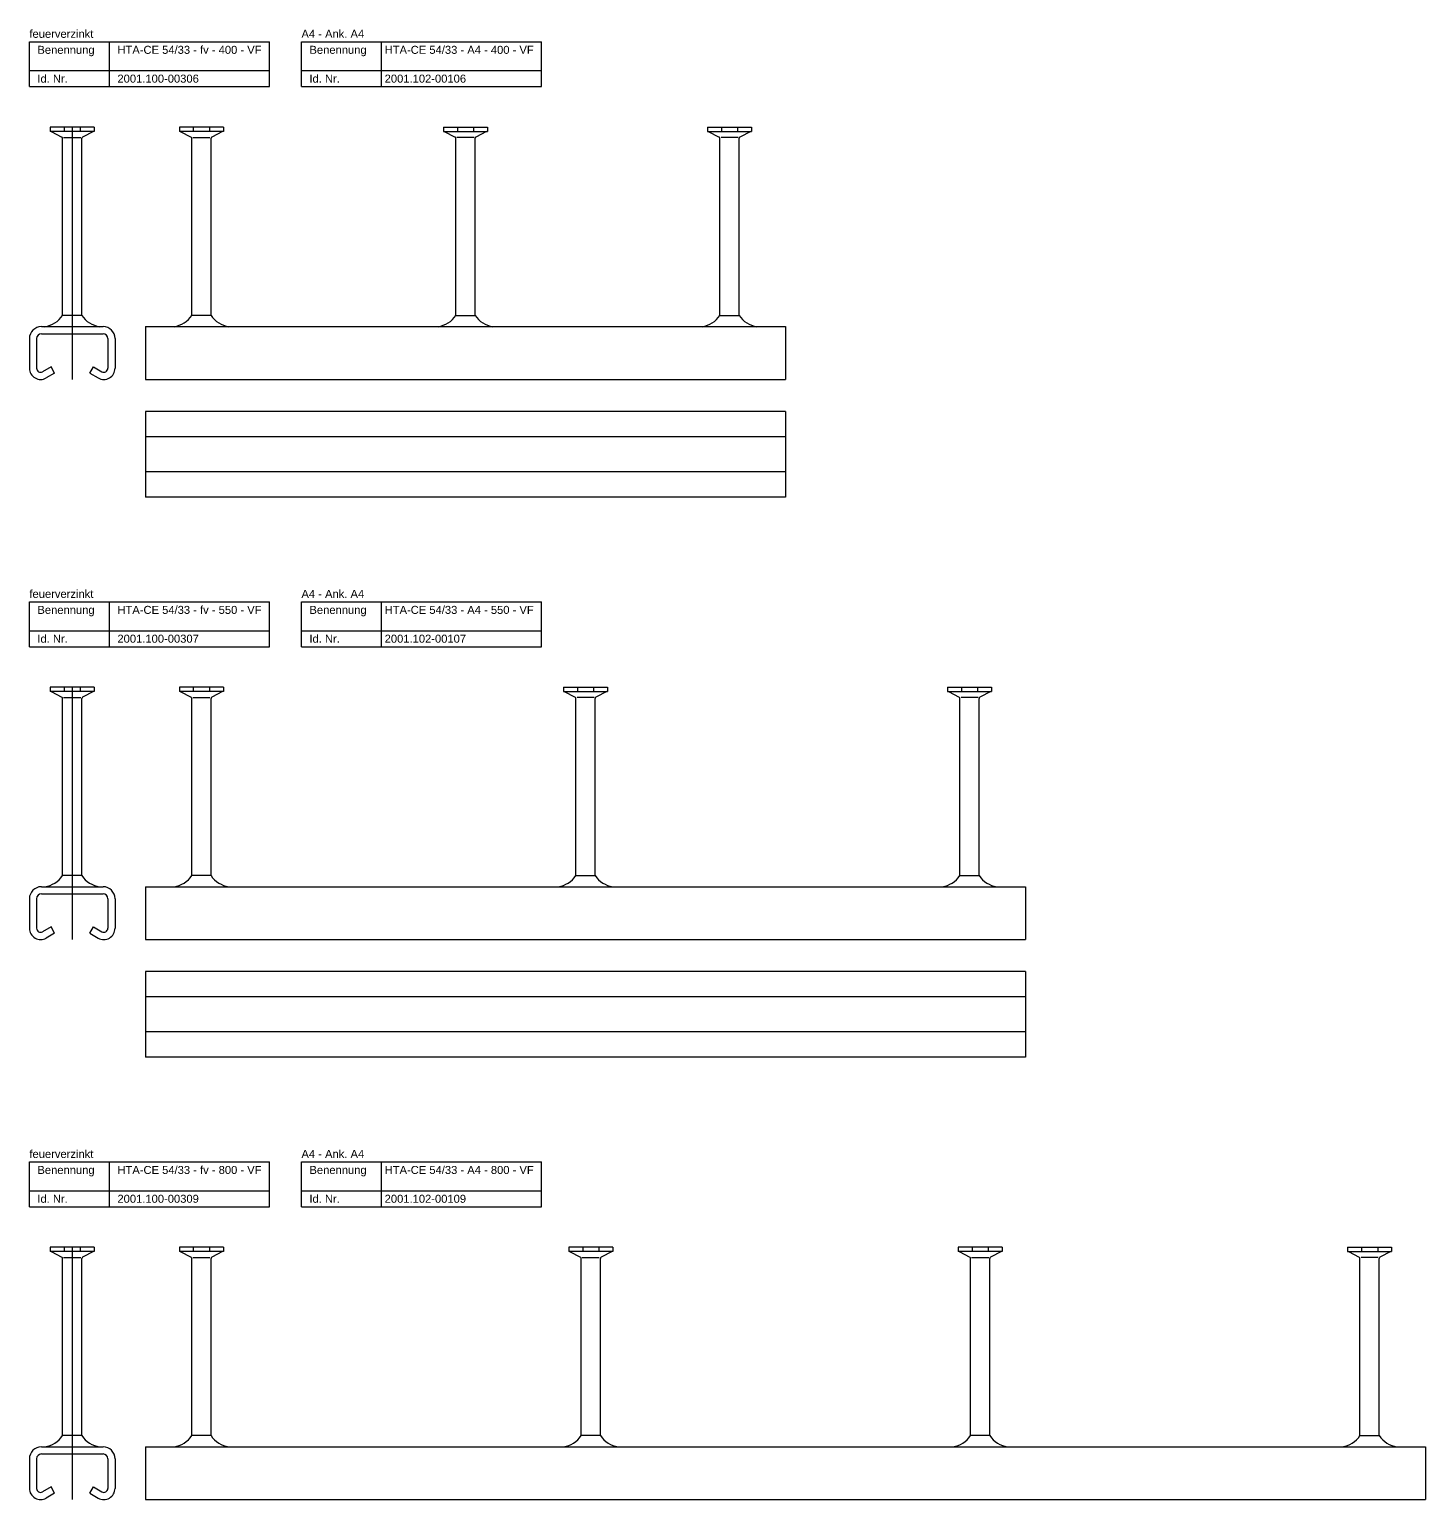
# Model space of a CAD drawing. Header units: inches. Extents: x 10 to 6153, y 9 to 3451.
# Drawn here: x 10 to 883, y 782 to 1701 of the extents above; entities that cross this region are included whole.
import ezdxf

# ---------------------------------------------------------------- set-up
doc = ezdxf.new("R2010")
doc.units = ezdxf.units.IN
doc.header["$MEASUREMENT"] = 0
doc.linetypes.add('MITTE2', pattern=[28.575, 19.05, -3.175, 3.175, -3.175])
doc.layers.add('Halfen', color=2, linetype='Continuous')
doc.styles.add('ARIAL50', font='arial.ttf', dxfattribs={"height": 5})

msp = doc.modelspace()

# ---------------------------------------------------------------- linework, layer by layer
at = {"layer": 'Halfen'}
for p, q in [((10.33, 1693.33), (160.33, 1693.33)), ((10.33, 1665.33), (10.33, 1693.33)), ((60.33, 1665.33), (60.33, 1693.33)), ((160.33, 1665.33), (160.33, 1693.33)), ((180.33, 1693.33), (330.33, 1693.33)), ((180.33, 1665.33), (180.33, 1693.33)), ((230.33, 1665.33), (230.33, 1693.33)), ((330.33, 1665.33), (330.33, 1693.33)), ((10.33, 1675.33), (160.33, 1675.33)), ((180.33, 1675.33), (330.33, 1675.33)), ((10.33, 1665.33), (160.33, 1665.33)), ((180.33, 1665.33), (330.33, 1665.33)), ((50.8, 1640.03), (23.35, 1640.03)), ((23.35, 1640.03), (23.35, 1637.33)), ((50.8, 1637.33), (23.35, 1637.33)), ((23.84, 1637.33), (30.65, 1633.75)), ((32, 1640.03), (32, 1637.33)), ((42.15, 1640.03), (42.15, 1637.33)), ((50.32, 1637.33), (43.51, 1633.75)), ((50.8, 1640.03), (50.8, 1637.33)), ((131.55, 1640.03), (104.1, 1640.03)), ((104.1, 1640.03), (104.1, 1637.33)), ((131.55, 1637.33), (104.1, 1637.33)), ((104.59, 1637.33), (111.4, 1633.75)), ((112.75, 1640.03), (112.75, 1637.33)), ((122.9, 1640.03), (122.9, 1637.33)), ((131.07, 1637.33), (124.26, 1633.75)), ((131.55, 1640.03), (131.55, 1637.33)), ((269.1, 1640.03), (296.55, 1640.03)), ((269.1, 1640.03), (269.1, 1637.33)), ((269.1, 1637.33), (296.55, 1637.33)), ((269.59, 1637.33), (276.4, 1633.75)), ((277.75, 1640.03), (277.75, 1637.33)), ((287.9, 1640.03), (287.9, 1637.33)), ((296.07, 1637.33), (289.26, 1633.75)), ((296.55, 1640.03), (296.55, 1637.33)), ((434.1, 1640.03), (461.55, 1640.03)), ((434.1, 1640.03), (434.1, 1637.33)), ((434.1, 1637.33), (461.55, 1637.33)), ((434.59, 1637.33), (441.4, 1633.75)), ((442.75, 1640.03), (442.75, 1637.33)), ((452.9, 1640.03), (452.9, 1637.33)), ((461.07, 1637.33), (454.26, 1633.75)), ((461.55, 1640.03), (461.55, 1637.33)), ((31.08, 1522.33), (31.08, 1633.05)), ((31.73, 1633.53), (42.37, 1633.53)), ((43.08, 1522.33), (43.08, 1633.05)), ((111.83, 1522.33), (111.83, 1633.05)), ((112.48, 1633.53), (123.12, 1633.53)), ((123.83, 1522.33), (123.83, 1633.05)), ((276.83, 1522.33), (276.83, 1633.05)), ((288.17, 1633.53), (277.53, 1633.53)), ((288.83, 1522.33), (288.83, 1633.05)), ((441.83, 1522.33), (441.83, 1633.05)), ((453.17, 1633.53), (442.53, 1633.53)), ((453.83, 1522.33), (453.83, 1633.05)), ((43.08, 1522.33), (31.08, 1522.33)), ((123.83, 1522.33), (111.83, 1522.33)), ((276.83, 1522.33), (288.83, 1522.33)), ((441.83, 1522.33), (453.83, 1522.33)), ((10.33, 1507.83), (10.33, 1489.33)), ((14.83, 1507.83), (14.83, 1489.33)), ((17.83, 1515.33), (56.33, 1515.33)), ((17.83, 1510.83), (56.33, 1510.83)), ((59.33, 1507.83), (59.33, 1489.33)), ((63.83, 1507.83), (63.83, 1489.33)), ((82.83, 1515.33), (482.83, 1515.33)), ((82.83, 1515.33), (82.83, 1482.33)), ((482.83, 1515.33), (482.83, 1482.33)), ((23.86, 1490.22), (18.58, 1487.17)), ((26.11, 1486.32), (23.86, 1490.22)), ((48.04, 1486.32), (50.29, 1490.22)), ((50.29, 1490.22), (55.58, 1487.17)), ((26.11, 1486.32), (20.83, 1483.27)), ((48.04, 1486.32), (53.33, 1483.27)), ((82.83, 1482.33), (482.83, 1482.33)), ((482.83, 1462.33), (82.83, 1462.33)), ((82.83, 1462.33), (82.83, 1408.83)), ((482.83, 1462.33), (482.83, 1408.83)), ((482.83, 1446.58), (82.83, 1446.58)), ((482.83, 1424.58), (82.83, 1424.58)), ((482.83, 1408.83), (82.83, 1408.83)), ((10.33, 1343.33), (160.33, 1343.33)), ((10.33, 1315.33), (10.33, 1343.33)), ((60.33, 1315.33), (60.33, 1343.33)), ((160.33, 1315.33), (160.33, 1343.33)), ((180.33, 1343.33), (330.33, 1343.33)), ((180.33, 1315.33), (180.33, 1343.33)), ((230.33, 1315.33), (230.33, 1343.33)), ((330.33, 1315.33), (330.33, 1343.33)), ((10.33, 1325.33), (160.33, 1325.33)), ((180.33, 1325.33), (330.33, 1325.33)), ((10.33, 1315.33), (160.33, 1315.33)), ((180.33, 1315.33), (330.33, 1315.33)), ((50.8, 1290.03), (23.35, 1290.03)), ((23.35, 1290.03), (23.35, 1287.33)), ((50.8, 1287.33), (23.35, 1287.33)), ((23.84, 1287.33), (30.65, 1283.75)), ((32, 1290.03), (32, 1287.33)), ((42.15, 1290.03), (42.15, 1287.33)), ((50.32, 1287.33), (43.51, 1283.75)), ((50.8, 1290.03), (50.8, 1287.33)), ((131.55, 1290.03), (104.1, 1290.03)), ((104.1, 1290.03), (104.1, 1287.33)), ((131.55, 1287.33), (104.1, 1287.33)), ((104.59, 1287.33), (111.4, 1283.75)), ((112.75, 1290.03), (112.75, 1287.33)), ((122.9, 1290.03), (122.9, 1287.33)), ((131.07, 1287.33), (124.26, 1283.75)), ((131.55, 1290.03), (131.55, 1287.33)), ((344.1, 1290.03), (371.55, 1290.03)), ((344.1, 1290.03), (344.1, 1287.33)), ((344.1, 1287.33), (371.55, 1287.33)), ((344.59, 1287.33), (351.4, 1283.75)), ((352.75, 1290.03), (352.75, 1287.33)), ((362.9, 1290.03), (362.9, 1287.33)), ((371.07, 1287.33), (364.26, 1283.75)), ((371.55, 1290.03), (371.55, 1287.33)), ((584.1, 1290.03), (611.55, 1290.03)), ((584.1, 1290.03), (584.1, 1287.33)), ((584.1, 1287.33), (611.55, 1287.33)), ((584.59, 1287.33), (591.4, 1283.75)), ((592.75, 1290.03), (592.75, 1287.33)), ((602.9, 1290.03), (602.9, 1287.33)), ((611.07, 1287.33), (604.26, 1283.75)), ((611.55, 1290.03), (611.55, 1287.33)), ((31.08, 1172.33), (31.08, 1283.05)), ((31.73, 1283.53), (42.37, 1283.53)), ((43.08, 1172.33), (43.08, 1283.05)), ((111.83, 1172.33), (111.83, 1283.05)), ((112.48, 1283.53), (123.12, 1283.53)), ((123.83, 1172.33), (123.83, 1283.05)), ((351.83, 1172.33), (351.83, 1283.05)), ((363.17, 1283.53), (352.53, 1283.53)), ((363.83, 1172.33), (363.83, 1283.05)), ((591.83, 1172.33), (591.83, 1283.05)), ((603.17, 1283.53), (592.53, 1283.53)), ((603.83, 1172.33), (603.83, 1283.05)), ((43.08, 1172.33), (31.08, 1172.33)), ((123.83, 1172.33), (111.83, 1172.33)), ((351.83, 1172.33), (363.83, 1172.33)), ((591.83, 1172.33), (603.83, 1172.33)), ((10.33, 1157.83), (10.33, 1139.33)), ((14.83, 1157.83), (14.83, 1139.33)), ((17.83, 1165.33), (56.33, 1165.33)), ((17.83, 1160.83), (56.33, 1160.83)), ((59.33, 1157.83), (59.33, 1139.33)), ((63.83, 1157.83), (63.83, 1139.33)), ((82.83, 1165.33), (632.83, 1165.33)), ((82.83, 1165.33), (82.83, 1132.33)), ((632.83, 1165.33), (632.83, 1132.33)), ((23.86, 1140.22), (18.58, 1137.17)), ((26.11, 1136.32), (23.86, 1140.22)), ((48.04, 1136.32), (50.29, 1140.22)), ((50.29, 1140.22), (55.58, 1137.17)), ((26.11, 1136.32), (20.83, 1133.27)), ((48.04, 1136.32), (53.33, 1133.27)), ((82.83, 1132.33), (632.83, 1132.33)), ((632.83, 1112.33), (82.83, 1112.33)), ((82.83, 1112.33), (82.83, 1058.83)), ((632.83, 1112.33), (632.83, 1058.83)), ((632.83, 1096.58), (82.83, 1096.58)), ((632.83, 1074.58), (82.83, 1074.58)), ((632.83, 1058.83), (82.83, 1058.83)), ((10.33, 993.33), (160.33, 993.33)), ((10.33, 965.33), (10.33, 993.33)), ((60.33, 965.33), (60.33, 993.33)), ((160.33, 965.33), (160.33, 993.33)), ((180.33, 993.33), (330.33, 993.33)), ((180.33, 965.33), (180.33, 993.33)), ((230.33, 965.33), (230.33, 993.33)), ((330.33, 965.33), (330.33, 993.33)), ((10.33, 975.33), (160.33, 975.33)), ((180.33, 975.33), (330.33, 975.33)), ((10.33, 965.33), (160.33, 965.33)), ((180.33, 965.33), (330.33, 965.33)), ((50.8, 940.03), (23.35, 940.03)), ((23.35, 940.03), (23.35, 937.33)), ((50.8, 937.33), (23.35, 937.33)), ((23.84, 937.33), (30.65, 933.75)), ((32, 940.03), (32, 937.33)), ((42.15, 940.03), (42.15, 937.33)), ((50.32, 937.33), (43.51, 933.75)), ((50.8, 940.03), (50.8, 937.33)), ((131.55, 940.03), (104.1, 940.03)), ((104.1, 940.03), (104.1, 937.33)), ((131.55, 937.33), (104.1, 937.33)), ((104.59, 937.33), (111.4, 933.75)), ((112.75, 940.03), (112.75, 937.33)), ((122.9, 940.03), (122.9, 937.33)), ((131.07, 937.33), (124.26, 933.75)), ((131.55, 940.03), (131.55, 937.33)), ((374.89, 940.03), (347.43, 940.03)), ((347.43, 940.03), (347.43, 937.33)), ((374.89, 937.33), (347.43, 937.33)), ((347.92, 937.33), (354.73, 933.75)), ((356.09, 940.03), (356.09, 937.33)), ((366.24, 940.03), (366.24, 937.33)), ((374.4, 937.33), (367.59, 933.75)), ((374.89, 940.03), (374.89, 937.33)), ((618.22, 940.03), (590.77, 940.03)), ((590.77, 940.03), (590.77, 937.33)), ((618.22, 937.33), (590.77, 937.33)), ((591.26, 937.33), (598.07, 933.75)), ((599.42, 940.03), (599.42, 937.33)), ((609.57, 940.03), (609.57, 937.33)), ((617.73, 937.33), (610.92, 933.75)), ((618.22, 940.03), (618.22, 937.33)), ((834.1, 940.03), (861.55, 940.03)), ((834.1, 940.03), (834.1, 937.33)), ((834.1, 937.33), (861.55, 937.33)), ((834.59, 937.33), (841.4, 933.75)), ((842.75, 940.03), (842.75, 937.33)), ((852.9, 940.03), (852.9, 937.33)), ((861.07, 937.33), (854.26, 933.75)), ((861.55, 940.03), (861.55, 937.33)), ((31.08, 822.33), (31.08, 933.05)), ((31.73, 933.53), (42.37, 933.53)), ((43.08, 822.33), (43.08, 933.05)), ((111.83, 822.33), (111.83, 933.05)), ((112.48, 933.53), (123.12, 933.53)), ((123.83, 822.33), (123.83, 933.05)), ((355.16, 822.33), (355.16, 933.05)), ((355.82, 933.53), (366.46, 933.53)), ((367.16, 822.33), (367.16, 933.05)), ((598.49, 822.33), (598.49, 933.05)), ((599.15, 933.53), (609.79, 933.53)), ((610.49, 822.33), (610.49, 933.05)), ((841.83, 822.33), (841.83, 933.05)), ((853.17, 933.53), (842.53, 933.53)), ((853.83, 822.33), (853.83, 933.05)), ((43.08, 822.33), (31.08, 822.33)), ((123.83, 822.33), (111.83, 822.33)), ((367.16, 822.33), (355.16, 822.33)), ((610.49, 822.33), (598.49, 822.33)), ((841.83, 822.33), (853.83, 822.33)), ((17.83, 815.33), (56.33, 815.33)), ((17.83, 810.83), (56.33, 810.83)), ((82.83, 815.33), (882.83, 815.33)), ((82.83, 815.33), (82.83, 782.33)), ((882.83, 815.33), (882.83, 782.33)), ((10.33, 807.83), (10.33, 789.33)), ((14.83, 807.83), (14.83, 789.33)), ((59.33, 807.83), (59.33, 789.33)), ((63.83, 807.83), (63.83, 789.33)), ((23.86, 790.22), (18.58, 787.17)), ((26.11, 786.32), (23.86, 790.22)), ((48.04, 786.32), (50.29, 790.22)), ((50.29, 790.22), (55.58, 787.17)), ((26.11, 786.32), (20.83, 783.27)), ((48.04, 786.32), (53.33, 783.27)), ((82.83, 782.33), (882.83, 782.33))]:
    msp.add_line(p, q, dxfattribs=at)
at = {"layer": 'Halfen', "color": 1, "linetype": 'MITTE2', "ltscale": 10}
for p, q in [((37.08, 1640.03), (37.08, 1482.33)), ((37.08, 1290.03), (37.08, 1132.33)), ((37.08, 940.03), (37.08, 782.33))]:
    msp.add_line(p, q, dxfattribs=at)
at = {"layer": 'Halfen'}
for centre, radius, start, end in [((30.28, 1633.05), 0.8, 0, 62.30053), ((43.88, 1633.05), 0.8, 117.69947, 180), ((111.03, 1633.05), 0.8, 0, 62.30053), ((124.63, 1633.05), 0.8, 117.69947, 180), ((276.03, 1633.05), 0.8, 0, 62.30053), ((289.63, 1633.05), 0.8, 117.69947, 180), ((441.03, 1633.05), 0.8, 0, 62.30053), ((454.63, 1633.05), 0.8, 117.69947, 180), ((17.58, 1531.43), 16.28, 278.39749, 325.99929), ((56.57, 1531.43), 16.28, 214.00071, 261.60251), ((98.33, 1531.43), 16.28, 278.39749, 325.99929), ((137.32, 1531.43), 16.28, 214.00071, 261.60251), ((263.33, 1531.43), 16.28, 278.39749, 325.99929), ((302.32, 1531.43), 16.28, 214.00071, 261.60251), ((428.33, 1531.43), 16.28, 278.39749, 325.99929), ((467.32, 1531.43), 16.28, 214.00071, 261.60251), ((17.83, 1507.83), 7.5, 90, 180), ((17.83, 1507.83), 3, 90, 180), ((56.33, 1507.83), 7.5, 0, 90), ((56.33, 1507.83), 3, 0, 90), ((17.33, 1489.33), 7, 180, 300), ((17.33, 1489.33), 2.5, 180, 300), ((56.83, 1489.33), 7, 240, 0), ((56.83, 1489.33), 2.5, 240, 0), ((30.28, 1283.05), 0.8, 0, 62.30053), ((43.88, 1283.05), 0.8, 117.69947, 180), ((111.03, 1283.05), 0.8, 0, 62.30053), ((124.63, 1283.05), 0.8, 117.69947, 180), ((351.03, 1283.05), 0.8, 0, 62.30053), ((364.63, 1283.05), 0.8, 117.69947, 180), ((591.03, 1283.05), 0.8, 0, 62.30053), ((604.63, 1283.05), 0.8, 117.69947, 180), ((17.58, 1181.43), 16.28, 278.39749, 325.99929), ((56.57, 1181.43), 16.28, 214.00071, 261.60251), ((98.33, 1181.43), 16.28, 278.39749, 325.99929), ((137.32, 1181.43), 16.28, 214.00071, 261.60251), ((338.33, 1181.43), 16.28, 278.39749, 325.99929), ((377.32, 1181.43), 16.28, 214.00071, 261.60251), ((578.33, 1181.43), 16.28, 278.39749, 325.99929), ((617.32, 1181.43), 16.28, 214.00071, 261.60251), ((17.83, 1157.83), 7.5, 90, 180), ((17.83, 1157.83), 3, 90, 180), ((56.33, 1157.83), 7.5, 0, 90), ((56.33, 1157.83), 3, 0, 90), ((17.33, 1139.33), 7, 180, 300), ((17.33, 1139.33), 2.5, 180, 300), ((56.83, 1139.33), 7, 240, 0), ((56.83, 1139.33), 2.5, 240, 0), ((30.28, 933.05), 0.8, 0, 62.30053), ((43.88, 933.05), 0.8, 117.69947, 180), ((111.03, 933.05), 0.8, 0, 62.30053), ((124.63, 933.05), 0.8, 117.69947, 180), ((354.36, 933.05), 0.8, 0, 62.30053), ((367.96, 933.05), 0.8, 117.69947, 180), ((597.69, 933.05), 0.8, 0, 62.30053), ((611.29, 933.05), 0.8, 117.69947, 180), ((841.03, 933.05), 0.8, 0, 62.30053), ((854.63, 933.05), 0.8, 117.69947, 180), ((17.58, 831.43), 16.28, 278.39749, 325.99929), ((56.57, 831.43), 16.28, 214.00071, 261.60251), ((98.33, 831.43), 16.28, 278.39749, 325.99929), ((137.32, 831.43), 16.28, 214.00071, 261.60251), ((341.67, 831.43), 16.28, 278.39749, 325.99929), ((380.65, 831.43), 16.28, 214.00071, 261.60251), ((585, 831.43), 16.28, 278.39749, 325.99929), ((623.99, 831.43), 16.28, 214.00071, 261.60251), ((828.33, 831.43), 16.28, 278.39749, 325.99929), ((867.32, 831.43), 16.28, 214.00071, 261.60251), ((17.83, 807.83), 7.5, 90, 180), ((17.83, 807.83), 3, 90, 180), ((56.33, 807.83), 7.5, 0, 90), ((56.33, 807.83), 3, 0, 90), ((17.33, 789.33), 7, 180, 300), ((17.33, 789.33), 2.5, 180, 300), ((56.83, 789.33), 7, 240, 0), ((56.83, 789.33), 2.5, 240, 0)]:
    msp.add_arc(centre, radius, start, end, dxfattribs=at)

# ---------------------------------------------------------------- texts
at = {"layer": 'Halfen', "style": 'ARIAL50'}
for s, p in [('feuerverzinkt', (10.33, 1695.83)), ('A4 - Ank. A4', (180.33, 1695.83)), ('Benennung', (15.33, 1685.83)), ('HTA-CE 54/33 - fv - 400 - VF', (65.33, 1685.83)), ('Benennung', (185.33, 1685.83)), ('HTA-CE 54/33 - A4 - 400 - VF', (232.33, 1685.83)), ('Id. Nr.', (15.33, 1667.83)), ('2001.100-00306', (65.33, 1667.83)), ('Id. Nr.', (185.33, 1667.83)), ('2001.102-00106', (232.33, 1667.83)), ('feuerverzinkt', (10.33, 1345.83)), ('A4 - Ank. A4', (180.33, 1345.83)), ('Benennung', (15.33, 1335.83)), ('HTA-CE 54/33 - fv - 550 - VF', (65.33, 1335.83)), ('Benennung', (185.33, 1335.83)), ('HTA-CE 54/33 - A4 - 550 - VF', (232.33, 1335.83)), ('Id. Nr.', (15.33, 1317.83)), ('Id. Nr.', (185.33, 1317.83)), ('2001.100-00307', (65.33, 1317.83)), ('2001.102-00107', (232.33, 1317.83)), ('feuerverzinkt', (10.33, 995.83)), ('A4 - Ank. A4', (180.33, 995.83)), ('Benennung', (15.33, 985.83)), ('HTA-CE 54/33 - fv - 800 - VF', (65.33, 985.83)), ('Benennung', (185.33, 985.83)), ('HTA-CE 54/33 - A4 - 800 - VF', (232.33, 985.83)), ('Id. Nr.', (15.33, 967.83)), ('2001.100-00309', (65.33, 967.83)), ('Id. Nr.', (185.33, 967.83)), ('2001.102-00109', (232.33, 967.83))]:
    msp.add_text(s, height=5, dxfattribs=at).set_placement(p)

doc.saveas('drawing.dxf')
